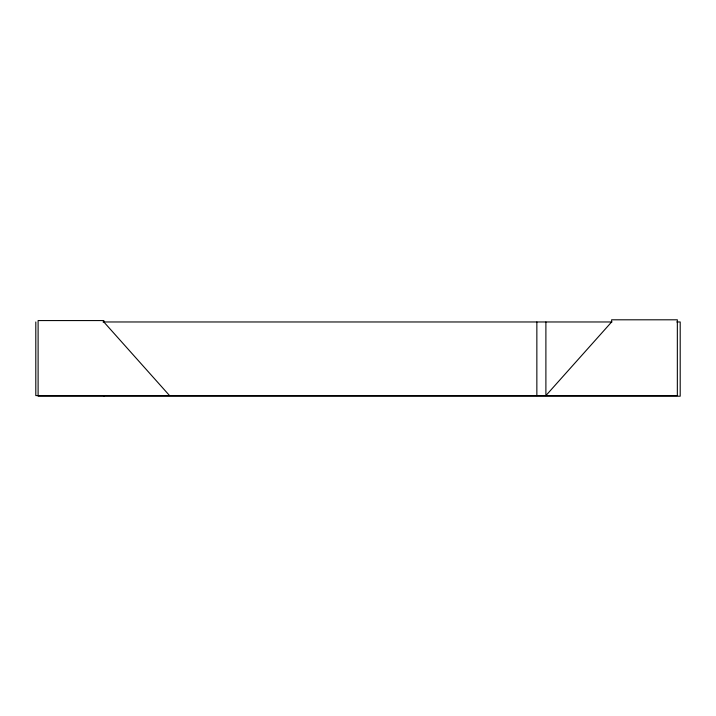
<?xml version="1.0" encoding="UTF-8"?>
<svg xmlns="http://www.w3.org/2000/svg" width="716" height="716" viewBox="0 0 716 716"><rect width="100%" height="100%" fill="white"/><g stroke="black" fill="none" stroke-linecap="round" stroke-linejoin="round"><path stroke-width="1.07" d="M102.997 321.967L611.965 321.967M676.844 321.967L680.2 321.967L680.2 396.199L38.109 396.199L38.109 320.571L103.838 320.571L103.838 321.967L169.558 395.581M545.896 321.967L545.896 395.581L611.625 321.967L611.625 319.801L677.345 319.801L677.345 395.581L35.8 395.581L35.8 321.967M536.857 321.967L536.857 395.581M103.838 395.581L103.838 396.199"/></g></svg>
